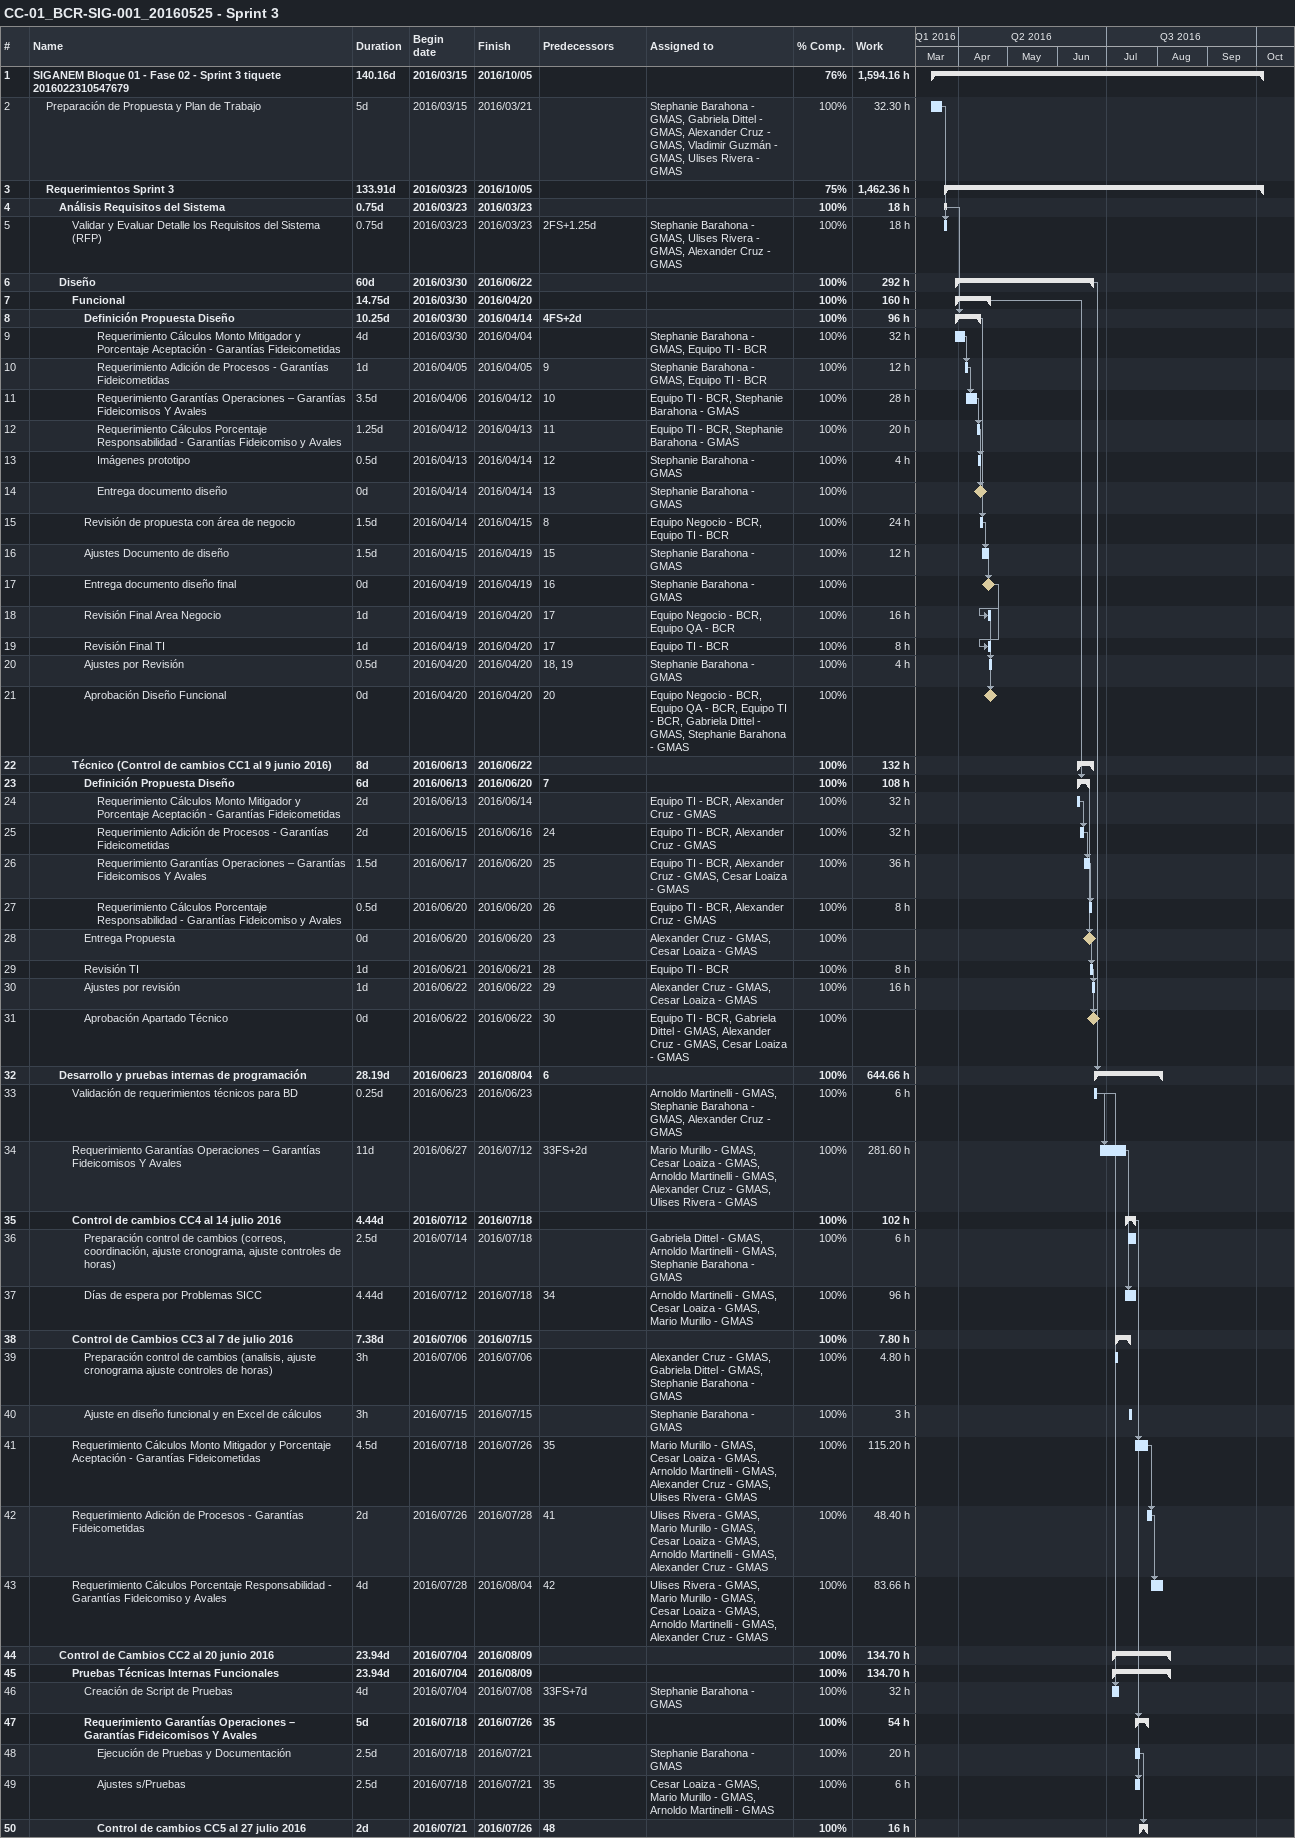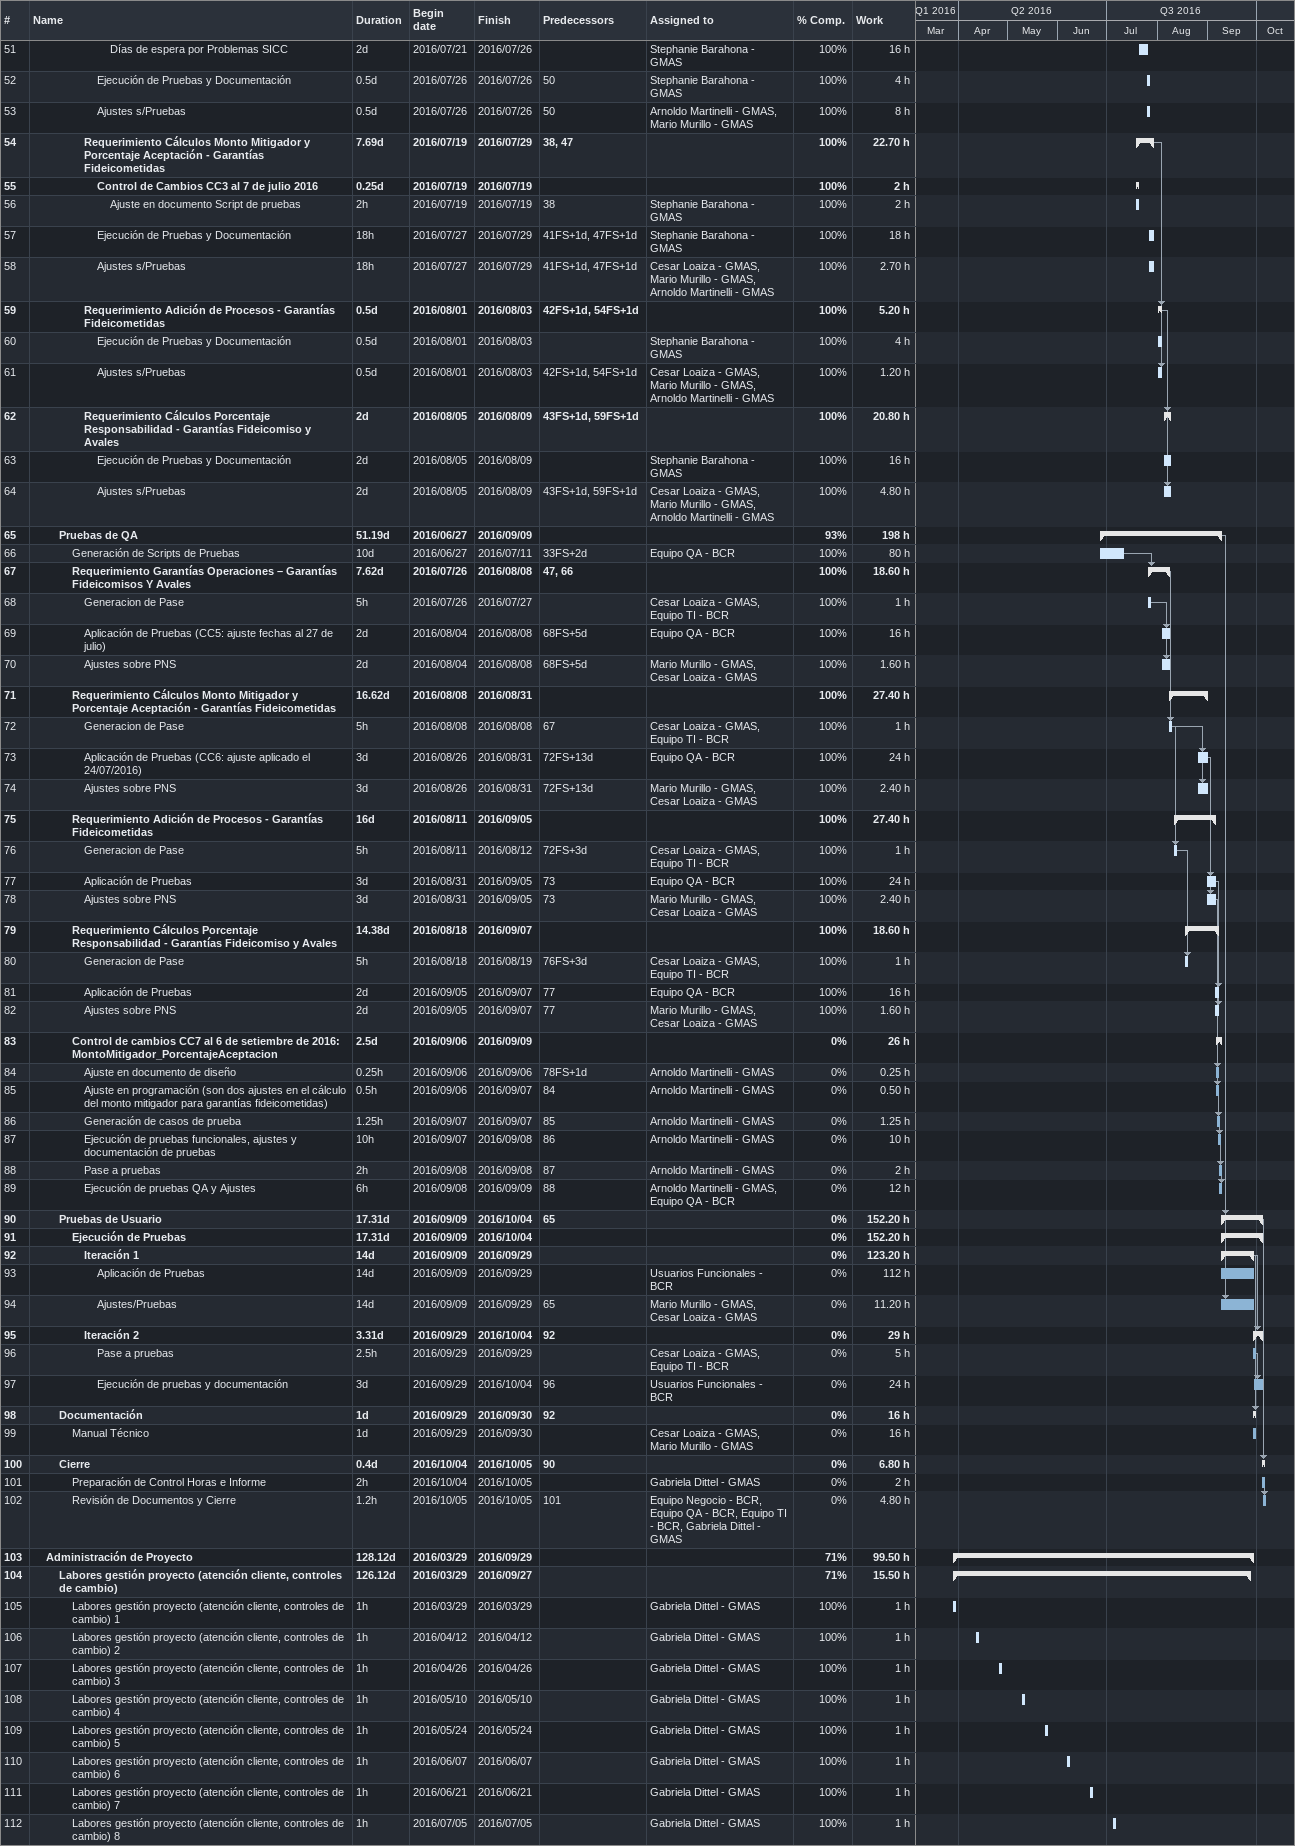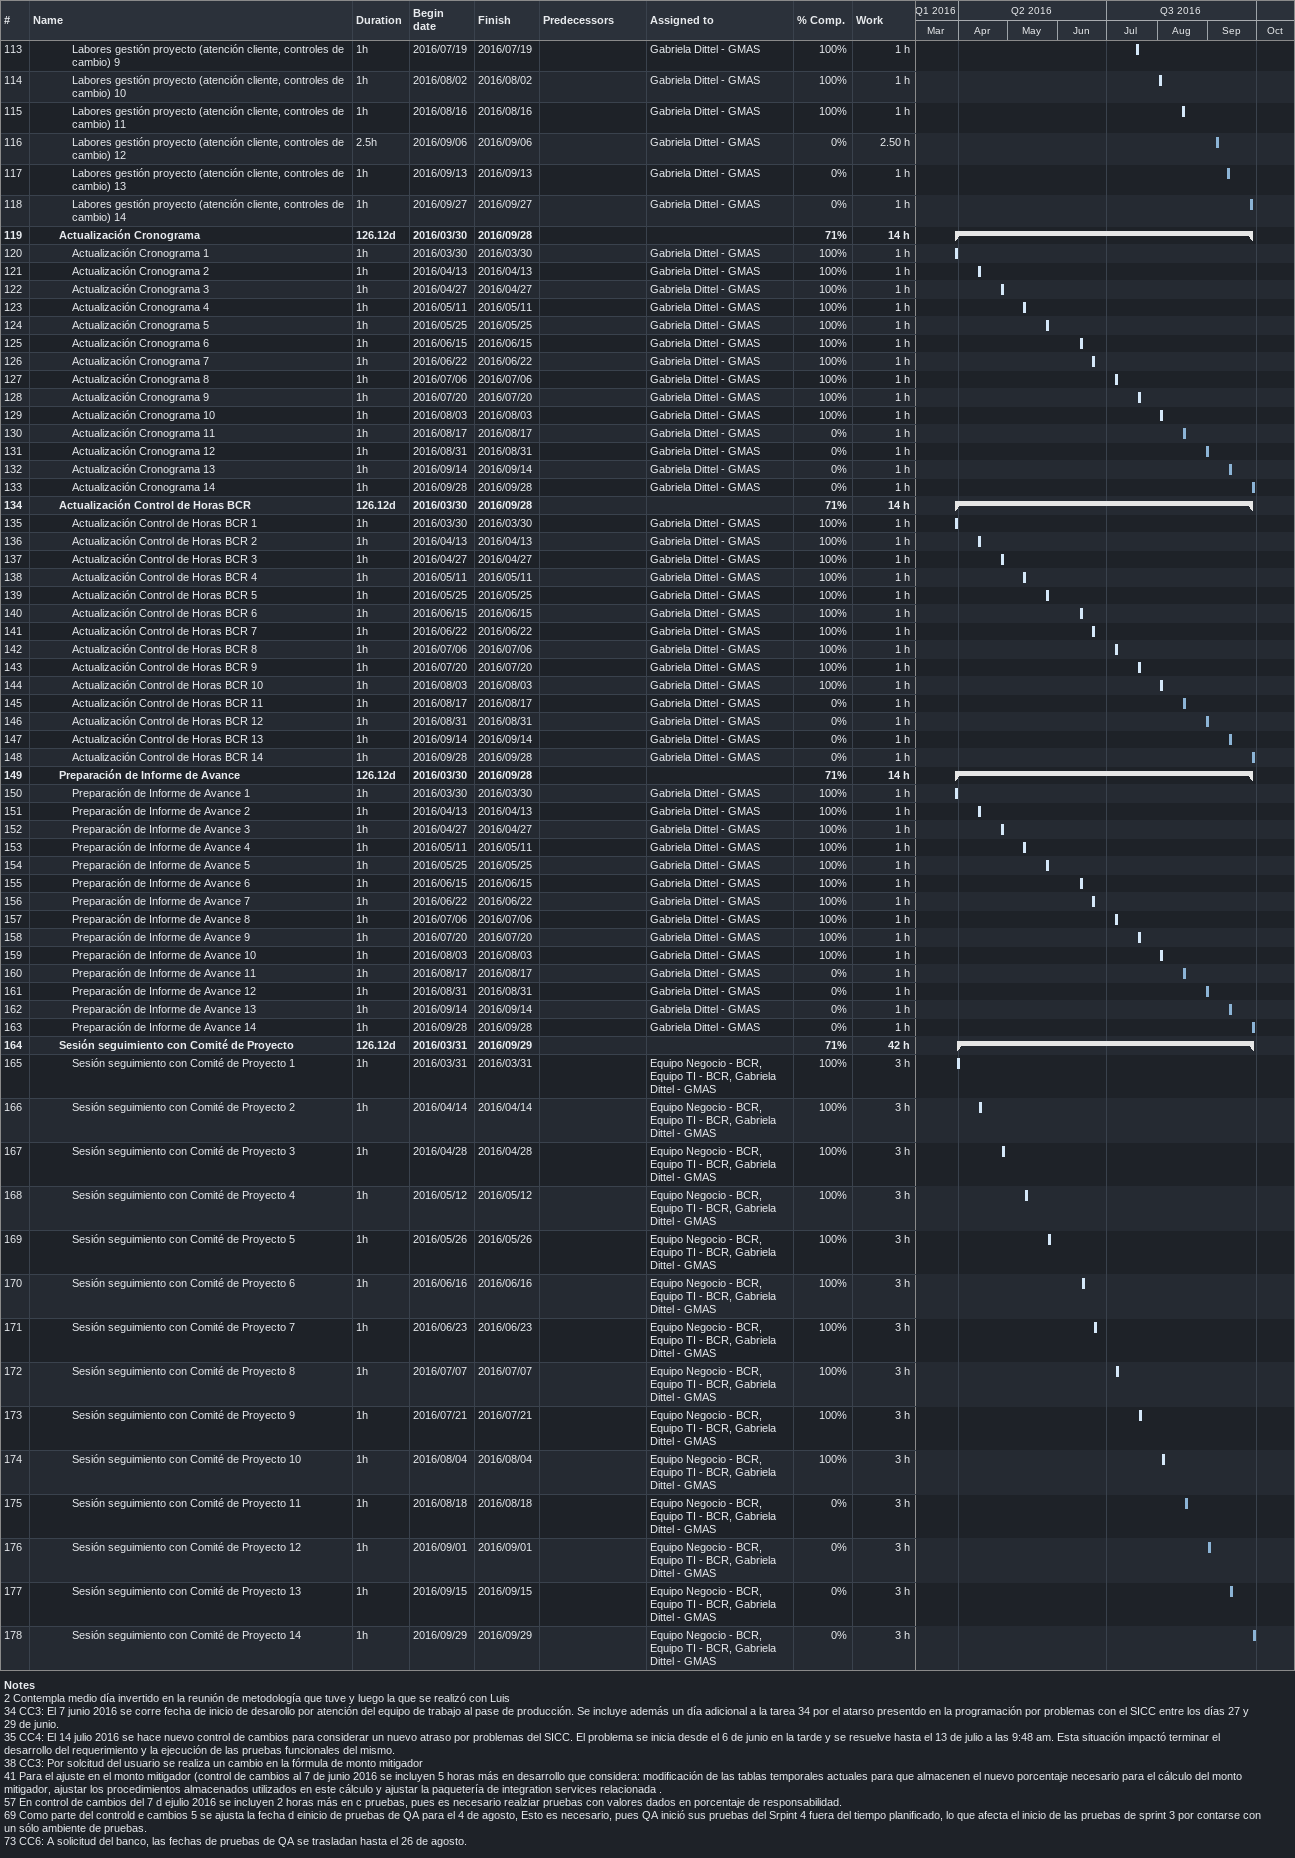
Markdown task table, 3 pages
CC-01_BCR-SIG-001_20160525 - Sprint 3

| ID | Level | Task | Duration | Start | Finish | Predecessors | Resources | % complete | Work (h) |
|---|---|---|---|---|---|---|---|---|---|
| 1 | 1 | **SIGANEM Bloque 01 - Fase 02 - Sprint 3 tiquete 2016022310547679** | 140.16d | 2016-03-15 | 2016-10-05 |  |  | 76 | 1594.16 |
| 2 | 2 | Preparación de Propuesta y Plan de Trabajo | 5d | 2016-03-15 | 2016-03-21 |  | Stephanie Barahona - GMAS, Gabriela Dittel - GMAS, Alexander Cruz - GMAS, Vladimir Guzmán - GMAS, Ulises Rivera - GMAS | 100 | 32.30 |
| 3 | 2 | **Requerimientos Sprint 3** | 133.91d | 2016-03-23 | 2016-10-05 |  |  | 75 | 1462.36 |
| 4 | 3 | **Análisis Requisitos del Sistema** | 0.75d | 2016-03-23 | 2016-03-23 |  |  | 100 | 18 |
| 5 | 4 | Validar y Evaluar Detalle los Requisitos del Sistema (RFP) | 0.75d | 2016-03-23 | 2016-03-23 | 2FS+1.25d | Stephanie Barahona - GMAS, Ulises Rivera - GMAS, Alexander Cruz - GMAS | 100 | 18 |
| 6 | 3 | **Diseño** | 60d | 2016-03-30 | 2016-06-22 |  |  | 100 | 292 |
| 7 | 4 | **Funcional** | 14.75d | 2016-03-30 | 2016-04-20 |  |  | 100 | 160 |
| 8 | 5 | **Definición Propuesta Diseño** | 10.25d | 2016-03-30 | 2016-04-14 | 4FS+2d |  | 100 | 96 |
| 9 | 6 | Requerimiento Cálculos Monto Mitigador y Porcentaje Aceptación - Garantías Fideicometidas | 4d | 2016-03-30 | 2016-04-04 |  | Stephanie Barahona - GMAS, Equipo TI - BCR | 100 | 32 |
| 10 | 6 | Requerimiento Adición de Procesos - Garantías Fideicometidas | 1d | 2016-04-05 | 2016-04-05 | 9 | Stephanie Barahona - GMAS, Equipo TI - BCR | 100 | 12 |
| 11 | 6 | Requerimiento Garantías Operaciones – Garantías Fideicomisos Y Avales | 3.5d | 2016-04-06 | 2016-04-12 | 10 | Equipo TI - BCR, Stephanie Barahona - GMAS | 100 | 28 |
| 12 | 6 | Requerimiento Cálculos Porcentaje Responsabilidad - Garantías Fideicomiso y Avales | 1.25d | 2016-04-12 | 2016-04-13 | 11 | Equipo TI - BCR, Stephanie Barahona - GMAS | 100 | 20 |
| 13 | 6 | Imágenes prototipo | 0.5d | 2016-04-13 | 2016-04-14 | 12 | Stephanie Barahona - GMAS | 100 | 4 |
| 14 | 6 | Entrega documento diseño | 0d | 2016-04-14 | 2016-04-14 | 13 | Stephanie Barahona - GMAS | 100 |  |
| 15 | 5 | Revisión de propuesta con área de negocio | 1.5d | 2016-04-14 | 2016-04-15 | 8 | Equipo Negocio - BCR, Equipo TI - BCR | 100 | 24 |
| 16 | 5 | Ajustes Documento de diseño | 1.5d | 2016-04-15 | 2016-04-19 | 15 | Stephanie Barahona - GMAS | 100 | 12 |
| 17 | 5 | Entrega documento diseño final | 0d | 2016-04-19 | 2016-04-19 | 16 | Stephanie Barahona - GMAS | 100 |  |
| 18 | 5 | Revisión Final Area Negocio | 1d | 2016-04-19 | 2016-04-20 | 17 | Equipo Negocio - BCR, Equipo QA - BCR | 100 | 16 |
| 19 | 5 | Revisión Final TI | 1d | 2016-04-19 | 2016-04-20 | 17 | Equipo TI - BCR | 100 | 8 |
| 20 | 5 | Ajustes por Revisión | 0.5d | 2016-04-20 | 2016-04-20 | 18, 19 | Stephanie Barahona - GMAS | 100 | 4 |
| 21 | 5 | Aprobación Diseño Funcional | 0d | 2016-04-20 | 2016-04-20 | 20 | Equipo Negocio - BCR, Equipo QA - BCR, Equipo TI - BCR, Gabriela Dittel - GMAS, Stephanie Barahona - GMAS | 100 |  |
| 22 | 4 | **Técnico (Control de cambios CC1 al 9 junio 2016)** | 8d | 2016-06-13 | 2016-06-22 |  |  | 100 | 132 |
| 23 | 5 | **Definición Propuesta Diseño** | 6d | 2016-06-13 | 2016-06-20 | 7 |  | 100 | 108 |
| 24 | 6 | Requerimiento Cálculos Monto Mitigador y Porcentaje Aceptación - Garantías Fideicometidas | 2d | 2016-06-13 | 2016-06-14 |  | Equipo TI - BCR, Alexander Cruz - GMAS | 100 | 32 |
| 25 | 6 | Requerimiento Adición de Procesos - Garantías Fideicometidas | 2d | 2016-06-15 | 2016-06-16 | 24 | Equipo TI - BCR, Alexander Cruz - GMAS | 100 | 32 |
| 26 | 6 | Requerimiento Garantías Operaciones – Garantías Fideicomisos Y Avales | 1.5d | 2016-06-17 | 2016-06-20 | 25 | Equipo TI - BCR, Alexander Cruz - GMAS, Cesar Loaiza - GMAS | 100 | 36 |
| 27 | 6 | Requerimiento Cálculos Porcentaje Responsabilidad - Garantías Fideicomiso y Avales | 0.5d | 2016-06-20 | 2016-06-20 | 26 | Equipo TI - BCR, Alexander Cruz - GMAS | 100 | 8 |
| 28 | 5 | Entrega Propuesta | 0d | 2016-06-20 | 2016-06-20 | 23 | Alexander Cruz - GMAS, Cesar Loaiza - GMAS | 100 |  |
| 29 | 5 | Revisión TI | 1d | 2016-06-21 | 2016-06-21 | 28 | Equipo TI - BCR | 100 | 8 |
| 30 | 5 | Ajustes por revisión | 1d | 2016-06-22 | 2016-06-22 | 29 | Alexander Cruz - GMAS, Cesar Loaiza - GMAS | 100 | 16 |
| 31 | 5 | Aprobación Apartado Técnico | 0d | 2016-06-22 | 2016-06-22 | 30 | Equipo TI - BCR, Gabriela Dittel - GMAS, Alexander Cruz - GMAS, Cesar Loaiza - GMAS | 100 |  |
| 32 | 3 | **Desarrollo y pruebas internas de programación** | 28.19d | 2016-06-23 | 2016-08-04 | 6 |  | 100 | 644.66 |
| 33 | 4 | Validación de requerimientos técnicos para BD | 0.25d | 2016-06-23 | 2016-06-23 |  | Arnoldo Martinelli - GMAS, Stephanie Barahona - GMAS, Alexander Cruz - GMAS | 100 | 6 |
| 34 | 4 | Requerimiento Garantías Operaciones – Garantías Fideicomisos Y Avales | 11d | 2016-06-27 | 2016-07-12 | 33FS+2d | Mario Murillo - GMAS, Cesar Loaiza - GMAS, Arnoldo Martinelli - GMAS, Alexander Cruz - GMAS, Ulises Rivera - GMAS | 100 | 281.60 |
| 35 | 4 | **Control de cambios CC4 al 14 julio 2016** | 4.44d | 2016-07-12 | 2016-07-18 |  |  | 100 | 102 |
| 36 | 5 | Preparación control de cambios (correos, coordinación, ajuste cronograma, ajuste controles de horas) | 2.5d | 2016-07-14 | 2016-07-18 |  | Gabriela Dittel - GMAS, Arnoldo Martinelli - GMAS, Stephanie Barahona - GMAS | 100 | 6 |
| 37 | 5 | Días de espera por Problemas SICC | 4.44d | 2016-07-12 | 2016-07-18 | 34 | Arnoldo Martinelli - GMAS, Cesar Loaiza - GMAS, Mario Murillo - GMAS | 100 | 96 |
| 38 | 4 | **Control de Cambios CC3 al 7 de julio 2016** | 7.38d | 2016-07-06 | 2016-07-15 |  |  | 100 | 7.80 |
| 39 | 5 | Preparación control de cambios (analisis, ajuste cronograma ajuste controles de horas) | 3h | 2016-07-06 | 2016-07-06 |  | Alexander Cruz - GMAS, Gabriela Dittel - GMAS, Stephanie Barahona - GMAS | 100 | 4.80 |
| 40 | 5 | Ajuste en diseño funcional y en Excel de cálculos | 3h | 2016-07-15 | 2016-07-15 |  | Stephanie Barahona - GMAS | 100 | 3 |
| 41 | 4 | Requerimiento Cálculos Monto Mitigador y Porcentaje Aceptación - Garantías Fideicometidas | 4.5d | 2016-07-18 | 2016-07-26 | 35 | Mario Murillo - GMAS, Cesar Loaiza - GMAS, Arnoldo Martinelli - GMAS, Alexander Cruz - GMAS, Ulises Rivera - GMAS | 100 | 115.20 |
| 42 | 4 | Requerimiento Adición de Procesos - Garantías Fideicometidas | 2d | 2016-07-26 | 2016-07-28 | 41 | Ulises Rivera - GMAS, Mario Murillo - GMAS, Cesar Loaiza - GMAS, Arnoldo Martinelli - GMAS, Alexander Cruz - GMAS | 100 | 48.40 |
| 43 | 4 | Requerimiento Cálculos Porcentaje Responsabilidad - Garantías Fideicomiso y Avales | 4d | 2016-07-28 | 2016-08-04 | 42 | Ulises Rivera - GMAS, Mario Murillo - GMAS, Cesar Loaiza - GMAS, Arnoldo Martinelli - GMAS, Alexander Cruz - GMAS | 100 | 83.66 |
| 44 | 3 | **Control de Cambios CC2 al 20 junio 2016** | 23.94d | 2016-07-04 | 2016-08-09 |  |  | 100 | 134.70 |
| 45 | 4 | **Pruebas Técnicas Internas Funcionales** | 23.94d | 2016-07-04 | 2016-08-09 |  |  | 100 | 134.70 |
| 46 | 5 | Creación de Script de Pruebas | 4d | 2016-07-04 | 2016-07-08 | 33FS+7d | Stephanie Barahona - GMAS | 100 | 32 |
| 47 | 5 | **Requerimiento Garantías Operaciones – Garantías Fideicomisos Y Avales** | 5d | 2016-07-18 | 2016-07-26 | 35 |  | 100 | 54 |
| 48 | 6 | Ejecución de Pruebas y Documentación | 2.5d | 2016-07-18 | 2016-07-21 |  | Stephanie Barahona - GMAS | 100 | 20 |
| 49 | 6 | Ajustes s/Pruebas | 2.5d | 2016-07-18 | 2016-07-21 | 35 | Cesar Loaiza - GMAS, Mario Murillo - GMAS, Arnoldo Martinelli - GMAS | 100 | 6 |
| 50 | 6 | **Control de cambios CC5 al 27 julio 2016** | 2d | 2016-07-21 | 2016-07-26 | 48 |  | 100 | 16 |
| 51 | 7 | Días de espera por Problemas SICC | 2d | 2016-07-21 | 2016-07-26 |  | Stephanie Barahona - GMAS | 100 | 16 |
| 52 | 6 | Ejecución de Pruebas y Documentación | 0.5d | 2016-07-26 | 2016-07-26 | 50 | Stephanie Barahona - GMAS | 100 | 4 |
| 53 | 6 | Ajustes s/Pruebas | 0.5d | 2016-07-26 | 2016-07-26 | 50 | Arnoldo Martinelli - GMAS, Mario Murillo - GMAS | 100 | 8 |
| 54 | 5 | **Requerimiento Cálculos Monto Mitigador y Porcentaje Aceptación - Garantías Fideicometidas** | 7.69d | 2016-07-19 | 2016-07-29 | 38, 47 |  | 100 | 22.70 |
| 55 | 6 | **Control de Cambios CC3 al 7 de julio 2016** | 0.25d | 2016-07-19 | 2016-07-19 |  |  | 100 | 2 |
| 56 | 7 | Ajuste en documento Script de pruebas | 2h | 2016-07-19 | 2016-07-19 | 38 | Stephanie Barahona - GMAS | 100 | 2 |
| 57 | 6 | Ejecución de Pruebas y Documentación | 18h | 2016-07-27 | 2016-07-29 | 41FS+1d, 47FS+1d | Stephanie Barahona - GMAS | 100 | 18 |
| 58 | 6 | Ajustes s/Pruebas | 18h | 2016-07-27 | 2016-07-29 | 41FS+1d, 47FS+1d | Cesar Loaiza - GMAS, Mario Murillo - GMAS, Arnoldo Martinelli - GMAS | 100 | 2.70 |
| 59 | 5 | **Requerimiento Adición de Procesos - Garantías Fideicometidas** | 0.5d | 2016-08-01 | 2016-08-03 | 42FS+1d, 54FS+1d |  | 100 | 5.20 |
| 60 | 6 | Ejecución de Pruebas y Documentación | 0.5d | 2016-08-01 | 2016-08-03 |  | Stephanie Barahona - GMAS | 100 | 4 |
| 61 | 6 | Ajustes s/Pruebas | 0.5d | 2016-08-01 | 2016-08-03 | 42FS+1d, 54FS+1d | Cesar Loaiza - GMAS, Mario Murillo - GMAS, Arnoldo Martinelli - GMAS | 100 | 1.20 |
| 62 | 5 | **Requerimiento Cálculos Porcentaje Responsabilidad - Garantías Fideicomiso y Avales** | 2d | 2016-08-05 | 2016-08-09 | 43FS+1d, 59FS+1d |  | 100 | 20.80 |
| 63 | 6 | Ejecución de Pruebas y Documentación | 2d | 2016-08-05 | 2016-08-09 |  | Stephanie Barahona - GMAS | 100 | 16 |
| 64 | 6 | Ajustes s/Pruebas | 2d | 2016-08-05 | 2016-08-09 | 43FS+1d, 59FS+1d | Cesar Loaiza - GMAS, Mario Murillo - GMAS, Arnoldo Martinelli - GMAS | 100 | 4.80 |
| 65 | 3 | **Pruebas de QA** | 51.19d | 2016-06-27 | 2016-09-09 |  |  | 93 | 198 |
| 66 | 4 | Generación de Scripts de Pruebas | 10d | 2016-06-27 | 2016-07-11 | 33FS+2d | Equipo QA - BCR | 100 | 80 |
| 67 | 4 | **Requerimiento Garantías Operaciones – Garantías Fideicomisos Y Avales** | 7.62d | 2016-07-26 | 2016-08-08 | 47, 66 |  | 100 | 18.60 |
| 68 | 5 | Generacion de Pase | 5h | 2016-07-26 | 2016-07-27 |  | Cesar Loaiza - GMAS, Equipo TI - BCR | 100 | 1 |
| 69 | 5 | Aplicación de Pruebas (CC5: ajuste fechas al 27 de julio) | 2d | 2016-08-04 | 2016-08-08 | 68FS+5d | Equipo QA - BCR | 100 | 16 |
| 70 | 5 | Ajustes sobre PNS | 2d | 2016-08-04 | 2016-08-08 | 68FS+5d | Mario Murillo - GMAS, Cesar Loaiza - GMAS | 100 | 1.60 |
| 71 | 4 | **Requerimiento Cálculos Monto Mitigador y Porcentaje Aceptación - Garantías Fideicometidas** | 16.62d | 2016-08-08 | 2016-08-31 |  |  | 100 | 27.40 |
| 72 | 5 | Generacion de Pase | 5h | 2016-08-08 | 2016-08-08 | 67 | Cesar Loaiza - GMAS, Equipo TI - BCR | 100 | 1 |
| 73 | 5 | Aplicación de Pruebas (CC6: ajuste aplicado el 24/07/2016) | 3d | 2016-08-26 | 2016-08-31 | 72FS+13d | Equipo QA - BCR | 100 | 24 |
| 74 | 5 | Ajustes sobre PNS | 3d | 2016-08-26 | 2016-08-31 | 72FS+13d | Mario Murillo - GMAS, Cesar Loaiza - GMAS | 100 | 2.40 |
| 75 | 4 | **Requerimiento Adición de Procesos - Garantías Fideicometidas** | 16d | 2016-08-11 | 2016-09-05 |  |  | 100 | 27.40 |
| 76 | 5 | Generacion de Pase | 5h | 2016-08-11 | 2016-08-12 | 72FS+3d | Cesar Loaiza - GMAS, Equipo TI - BCR | 100 | 1 |
| 77 | 5 | Aplicación de Pruebas | 3d | 2016-08-31 | 2016-09-05 | 73 | Equipo QA - BCR | 100 | 24 |
| 78 | 5 | Ajustes sobre PNS | 3d | 2016-08-31 | 2016-09-05 | 73 | Mario Murillo - GMAS, Cesar Loaiza - GMAS | 100 | 2.40 |
| 79 | 4 | **Requerimiento Cálculos Porcentaje Responsabilidad - Garantías Fideicomiso y Avales** | 14.38d | 2016-08-18 | 2016-09-07 |  |  | 100 | 18.60 |
| 80 | 5 | Generacion de Pase | 5h | 2016-08-18 | 2016-08-19 | 76FS+3d | Cesar Loaiza - GMAS, Equipo TI - BCR | 100 | 1 |
| 81 | 5 | Aplicación de Pruebas | 2d | 2016-09-05 | 2016-09-07 | 77 | Equipo QA - BCR | 100 | 16 |
| 82 | 5 | Ajustes sobre PNS | 2d | 2016-09-05 | 2016-09-07 | 77 | Mario Murillo - GMAS, Cesar Loaiza - GMAS | 100 | 1.60 |
| 83 | 4 | **Control de cambios CC7 al 6 de setiembre de 2016: MontoMitigador_PorcentajeAceptacion** | 2.5d | 2016-09-06 | 2016-09-09 |  |  | 0 | 26 |
| 84 | 5 | Ajuste en documento de diseño | 0.25h | 2016-09-06 | 2016-09-06 | 78FS+1d | Arnoldo Martinelli - GMAS | 0 | 0.25 |
| 85 | 5 | Ajuste en programación (son dos ajustes en el cálculo del monto mitigador para garantías fideicometidas) | 0.5h | 2016-09-06 | 2016-09-07 | 84 | Arnoldo Martinelli - GMAS | 0 | 0.50 |
| 86 | 5 | Generación de casos de prueba | 1.25h | 2016-09-07 | 2016-09-07 | 85 | Arnoldo Martinelli - GMAS | 0 | 1.25 |
| 87 | 5 | Ejecución de pruebas funcionales, ajustes y documentación de pruebas | 10h | 2016-09-07 | 2016-09-08 | 86 | Arnoldo Martinelli - GMAS | 0 | 10 |
| 88 | 5 | Pase a pruebas | 2h | 2016-09-08 | 2016-09-08 | 87 | Arnoldo Martinelli - GMAS | 0 | 2 |
| 89 | 5 | Ejecución de pruebas QA y Ajustes | 6h | 2016-09-08 | 2016-09-09 | 88 | Arnoldo Martinelli - GMAS, Equipo QA - BCR | 0 | 12 |
| 90 | 3 | **Pruebas de Usuario** | 17.31d | 2016-09-09 | 2016-10-04 | 65 |  | 0 | 152.20 |
| 91 | 4 | **Ejecución de Pruebas** | 17.31d | 2016-09-09 | 2016-10-04 |  |  | 0 | 152.20 |
| 92 | 5 | **Iteración 1** | 14d | 2016-09-09 | 2016-09-29 |  |  | 0 | 123.20 |
| 93 | 6 | Aplicación de Pruebas | 14d | 2016-09-09 | 2016-09-29 |  | Usuarios Funcionales - BCR | 0 | 112 |
| 94 | 6 | Ajustes/Pruebas | 14d | 2016-09-09 | 2016-09-29 | 65 | Mario Murillo - GMAS, Cesar Loaiza - GMAS | 0 | 11.20 |
| 95 | 5 | **Iteración 2** | 3.31d | 2016-09-29 | 2016-10-04 | 92 |  | 0 | 29 |
| 96 | 6 | Pase a pruebas | 2.5h | 2016-09-29 | 2016-09-29 |  | Cesar Loaiza - GMAS, Equipo TI - BCR | 0 | 5 |
| 97 | 6 | Ejecución de pruebas y documentación | 3d | 2016-09-29 | 2016-10-04 | 96 | Usuarios Funcionales - BCR | 0 | 24 |
| 98 | 3 | **Documentación** | 1d | 2016-09-29 | 2016-09-30 | 92 |  | 0 | 16 |
| 99 | 4 | Manual Técnico | 1d | 2016-09-29 | 2016-09-30 |  | Cesar Loaiza - GMAS, Mario Murillo - GMAS | 0 | 16 |
| 100 | 3 | **Cierre** | 0.4d | 2016-10-04 | 2016-10-05 | 90 |  | 0 | 6.80 |
| 101 | 4 | Preparación de Control Horas e Informe | 2h | 2016-10-04 | 2016-10-05 |  | Gabriela Dittel - GMAS | 0 | 2 |
| 102 | 4 | Revisión de Documentos y Cierre | 1.2h | 2016-10-05 | 2016-10-05 | 101 | Equipo Negocio - BCR, Equipo QA - BCR, Equipo TI - BCR, Gabriela Dittel - GMAS | 0 | 4.80 |
| 103 | 2 | **Administración de Proyecto** | 128.12d | 2016-03-29 | 2016-09-29 |  |  | 71 | 99.50 |
| 104 | 3 | **Labores gestión proyecto (atención cliente, controles de cambio)** | 126.12d | 2016-03-29 | 2016-09-27 |  |  | 71 | 15.50 |
| 105 | 4 | Labores gestión proyecto (atención cliente, controles de cambio) 1 | 1h | 2016-03-29 | 2016-03-29 |  | Gabriela Dittel - GMAS | 100 | 1 |
| 106 | 4 | Labores gestión proyecto (atención cliente, controles de cambio) 2 | 1h | 2016-04-12 | 2016-04-12 |  | Gabriela Dittel - GMAS | 100 | 1 |
| 107 | 4 | Labores gestión proyecto (atención cliente, controles de cambio) 3 | 1h | 2016-04-26 | 2016-04-26 |  | Gabriela Dittel - GMAS | 100 | 1 |
| 108 | 4 | Labores gestión proyecto (atención cliente, controles de cambio) 4 | 1h | 2016-05-10 | 2016-05-10 |  | Gabriela Dittel - GMAS | 100 | 1 |
| 109 | 4 | Labores gestión proyecto (atención cliente, controles de cambio) 5 | 1h | 2016-05-24 | 2016-05-24 |  | Gabriela Dittel - GMAS | 100 | 1 |
| 110 | 4 | Labores gestión proyecto (atención cliente, controles de cambio) 6 | 1h | 2016-06-07 | 2016-06-07 |  | Gabriela Dittel - GMAS | 100 | 1 |
| 111 | 4 | Labores gestión proyecto (atención cliente, controles de cambio) 7 | 1h | 2016-06-21 | 2016-06-21 |  | Gabriela Dittel - GMAS | 100 | 1 |
| 112 | 4 | Labores gestión proyecto (atención cliente, controles de cambio) 8 | 1h | 2016-07-05 | 2016-07-05 |  | Gabriela Dittel - GMAS | 100 | 1 |
| 113 | 4 | Labores gestión proyecto (atención cliente, controles de cambio) 9 | 1h | 2016-07-19 | 2016-07-19 |  | Gabriela Dittel - GMAS | 100 | 1 |
| 114 | 4 | Labores gestión proyecto (atención cliente, controles de cambio) 10 | 1h | 2016-08-02 | 2016-08-02 |  | Gabriela Dittel - GMAS | 100 | 1 |
| 115 | 4 | Labores gestión proyecto (atención cliente, controles de cambio) 11 | 1h | 2016-08-16 | 2016-08-16 |  | Gabriela Dittel - GMAS | 100 | 1 |
| 116 | 4 | Labores gestión proyecto (atención cliente, controles de cambio) 12 | 2.5h | 2016-09-06 | 2016-09-06 |  | Gabriela Dittel - GMAS | 0 | 2.50 |
| 117 | 4 | Labores gestión proyecto (atención cliente, controles de cambio) 13 | 1h | 2016-09-13 | 2016-09-13 |  | Gabriela Dittel - GMAS | 0 | 1 |
| 118 | 4 | Labores gestión proyecto (atención cliente, controles de cambio) 14 | 1h | 2016-09-27 | 2016-09-27 |  | Gabriela Dittel - GMAS | 0 | 1 |
| 119 | 3 | **Actualización Cronograma** | 126.12d | 2016-03-30 | 2016-09-28 |  |  | 71 | 14 |
| 120 | 4 | Actualización Cronograma 1 | 1h | 2016-03-30 | 2016-03-30 |  | Gabriela Dittel - GMAS | 100 | 1 |
| 121 | 4 | Actualización Cronograma 2 | 1h | 2016-04-13 | 2016-04-13 |  | Gabriela Dittel - GMAS | 100 | 1 |
| 122 | 4 | Actualización Cronograma 3 | 1h | 2016-04-27 | 2016-04-27 |  | Gabriela Dittel - GMAS | 100 | 1 |
| 123 | 4 | Actualización Cronograma 4 | 1h | 2016-05-11 | 2016-05-11 |  | Gabriela Dittel - GMAS | 100 | 1 |
| 124 | 4 | Actualización Cronograma 5 | 1h | 2016-05-25 | 2016-05-25 |  | Gabriela Dittel - GMAS | 100 | 1 |
| 125 | 4 | Actualización Cronograma 6 | 1h | 2016-06-15 | 2016-06-15 |  | Gabriela Dittel - GMAS | 100 | 1 |
| 126 | 4 | Actualización Cronograma 7 | 1h | 2016-06-22 | 2016-06-22 |  | Gabriela Dittel - GMAS | 100 | 1 |
| 127 | 4 | Actualización Cronograma 8 | 1h | 2016-07-06 | 2016-07-06 |  | Gabriela Dittel - GMAS | 100 | 1 |
| 128 | 4 | Actualización Cronograma 9 | 1h | 2016-07-20 | 2016-07-20 |  | Gabriela Dittel - GMAS | 100 | 1 |
| 129 | 4 | Actualización Cronograma 10 | 1h | 2016-08-03 | 2016-08-03 |  | Gabriela Dittel - GMAS | 100 | 1 |
| 130 | 4 | Actualización Cronograma 11 | 1h | 2016-08-17 | 2016-08-17 |  | Gabriela Dittel - GMAS | 0 | 1 |
| 131 | 4 | Actualización Cronograma 12 | 1h | 2016-08-31 | 2016-08-31 |  | Gabriela Dittel - GMAS | 0 | 1 |
| 132 | 4 | Actualización Cronograma 13 | 1h | 2016-09-14 | 2016-09-14 |  | Gabriela Dittel - GMAS | 0 | 1 |
| 133 | 4 | Actualización Cronograma 14 | 1h | 2016-09-28 | 2016-09-28 |  | Gabriela Dittel - GMAS | 0 | 1 |
| 134 | 3 | **Actualización Control de Horas BCR** | 126.12d | 2016-03-30 | 2016-09-28 |  |  | 71 | 14 |
| 135 | 4 | Actualización Control de Horas BCR 1 | 1h | 2016-03-30 | 2016-03-30 |  | Gabriela Dittel - GMAS | 100 | 1 |
| 136 | 4 | Actualización Control de Horas BCR 2 | 1h | 2016-04-13 | 2016-04-13 |  | Gabriela Dittel - GMAS | 100 | 1 |
| 137 | 4 | Actualización Control de Horas BCR 3 | 1h | 2016-04-27 | 2016-04-27 |  | Gabriela Dittel - GMAS | 100 | 1 |
| 138 | 4 | Actualización Control de Horas BCR 4 | 1h | 2016-05-11 | 2016-05-11 |  | Gabriela Dittel - GMAS | 100 | 1 |
| 139 | 4 | Actualización Control de Horas BCR 5 | 1h | 2016-05-25 | 2016-05-25 |  | Gabriela Dittel - GMAS | 100 | 1 |
| 140 | 4 | Actualización Control de Horas BCR 6 | 1h | 2016-06-15 | 2016-06-15 |  | Gabriela Dittel - GMAS | 100 | 1 |
| 141 | 4 | Actualización Control de Horas BCR 7 | 1h | 2016-06-22 | 2016-06-22 |  | Gabriela Dittel - GMAS | 100 | 1 |
| 142 | 4 | Actualización Control de Horas BCR 8 | 1h | 2016-07-06 | 2016-07-06 |  | Gabriela Dittel - GMAS | 100 | 1 |
| 143 | 4 | Actualización Control de Horas BCR 9 | 1h | 2016-07-20 | 2016-07-20 |  | Gabriela Dittel - GMAS | 100 | 1 |
| 144 | 4 | Actualización Control de Horas BCR 10 | 1h | 2016-08-03 | 2016-08-03 |  | Gabriela Dittel - GMAS | 100 | 1 |
| 145 | 4 | Actualización Control de Horas BCR 11 | 1h | 2016-08-17 | 2016-08-17 |  | Gabriela Dittel - GMAS | 0 | 1 |
| 146 | 4 | Actualización Control de Horas BCR 12 | 1h | 2016-08-31 | 2016-08-31 |  | Gabriela Dittel - GMAS | 0 | 1 |
| 147 | 4 | Actualización Control de Horas BCR 13 | 1h | 2016-09-14 | 2016-09-14 |  | Gabriela Dittel - GMAS | 0 | 1 |
| 148 | 4 | Actualización Control de Horas BCR 14 | 1h | 2016-09-28 | 2016-09-28 |  | Gabriela Dittel - GMAS | 0 | 1 |
| 149 | 3 | **Preparación de Informe de Avance** | 126.12d | 2016-03-30 | 2016-09-28 |  |  | 71 | 14 |
| 150 | 4 | Preparación de Informe de Avance 1 | 1h | 2016-03-30 | 2016-03-30 |  | Gabriela Dittel - GMAS | 100 | 1 |
| 151 | 4 | Preparación de Informe de Avance 2 | 1h | 2016-04-13 | 2016-04-13 |  | Gabriela Dittel - GMAS | 100 | 1 |
| 152 | 4 | Preparación de Informe de Avance 3 | 1h | 2016-04-27 | 2016-04-27 |  | Gabriela Dittel - GMAS | 100 | 1 |
| 153 | 4 | Preparación de Informe de Avance 4 | 1h | 2016-05-11 | 2016-05-11 |  | Gabriela Dittel - GMAS | 100 | 1 |
| 154 | 4 | Preparación de Informe de Avance 5 | 1h | 2016-05-25 | 2016-05-25 |  | Gabriela Dittel - GMAS | 100 | 1 |
| 155 | 4 | Preparación de Informe de Avance 6 | 1h | 2016-06-15 | 2016-06-15 |  | Gabriela Dittel - GMAS | 100 | 1 |
| 156 | 4 | Preparación de Informe de Avance 7 | 1h | 2016-06-22 | 2016-06-22 |  | Gabriela Dittel - GMAS | 100 | 1 |
| 157 | 4 | Preparación de Informe de Avance 8 | 1h | 2016-07-06 | 2016-07-06 |  | Gabriela Dittel - GMAS | 100 | 1 |
| 158 | 4 | Preparación de Informe de Avance 9 | 1h | 2016-07-20 | 2016-07-20 |  | Gabriela Dittel - GMAS | 100 | 1 |
| 159 | 4 | Preparación de Informe de Avance 10 | 1h | 2016-08-03 | 2016-08-03 |  | Gabriela Dittel - GMAS | 100 | 1 |
| 160 | 4 | Preparación de Informe de Avance 11 | 1h | 2016-08-17 | 2016-08-17 |  | Gabriela Dittel - GMAS | 0 | 1 |
| 161 | 4 | Preparación de Informe de Avance 12 | 1h | 2016-08-31 | 2016-08-31 |  | Gabriela Dittel - GMAS | 0 | 1 |
| 162 | 4 | Preparación de Informe de Avance 13 | 1h | 2016-09-14 | 2016-09-14 |  | Gabriela Dittel - GMAS | 0 | 1 |
| 163 | 4 | Preparación de Informe de Avance 14 | 1h | 2016-09-28 | 2016-09-28 |  | Gabriela Dittel - GMAS | 0 | 1 |
| 164 | 3 | **Sesión seguimiento con Comité de Proyecto** | 126.12d | 2016-03-31 | 2016-09-29 |  |  | 71 | 42 |
| 165 | 4 | Sesión seguimiento con Comité de Proyecto 1 | 1h | 2016-03-31 | 2016-03-31 |  | Equipo Negocio - BCR, Equipo TI - BCR, Gabriela Dittel - GMAS | 100 | 3 |
| 166 | 4 | Sesión seguimiento con Comité de Proyecto 2 | 1h | 2016-04-14 | 2016-04-14 |  | Equipo Negocio - BCR, Equipo TI - BCR, Gabriela Dittel - GMAS | 100 | 3 |
| 167 | 4 | Sesión seguimiento con Comité de Proyecto 3 | 1h | 2016-04-28 | 2016-04-28 |  | Equipo Negocio - BCR, Equipo TI - BCR, Gabriela Dittel - GMAS | 100 | 3 |
| 168 | 4 | Sesión seguimiento con Comité de Proyecto 4 | 1h | 2016-05-12 | 2016-05-12 |  | Equipo Negocio - BCR, Equipo TI - BCR, Gabriela Dittel - GMAS | 100 | 3 |
| 169 | 4 | Sesión seguimiento con Comité de Proyecto 5 | 1h | 2016-05-26 | 2016-05-26 |  | Equipo Negocio - BCR, Equipo TI - BCR, Gabriela Dittel - GMAS | 100 | 3 |
| 170 | 4 | Sesión seguimiento con Comité de Proyecto 6 | 1h | 2016-06-16 | 2016-06-16 |  | Equipo Negocio - BCR, Equipo TI - BCR, Gabriela Dittel - GMAS | 100 | 3 |
| 171 | 4 | Sesión seguimiento con Comité de Proyecto 7 | 1h | 2016-06-23 | 2016-06-23 |  | Equipo Negocio - BCR, Equipo TI - BCR, Gabriela Dittel - GMAS | 100 | 3 |
| 172 | 4 | Sesión seguimiento con Comité de Proyecto 8 | 1h | 2016-07-07 | 2016-07-07 |  | Equipo Negocio - BCR, Equipo TI - BCR, Gabriela Dittel - GMAS | 100 | 3 |
| 173 | 4 | Sesión seguimiento con Comité de Proyecto 9 | 1h | 2016-07-21 | 2016-07-21 |  | Equipo Negocio - BCR, Equipo TI - BCR, Gabriela Dittel - GMAS | 100 | 3 |
| 174 | 4 | Sesión seguimiento con Comité de Proyecto 10 | 1h | 2016-08-04 | 2016-08-04 |  | Equipo Negocio - BCR, Equipo TI - BCR, Gabriela Dittel - GMAS | 100 | 3 |
| 175 | 4 | Sesión seguimiento con Comité de Proyecto 11 | 1h | 2016-08-18 | 2016-08-18 |  | Equipo Negocio - BCR, Equipo TI - BCR, Gabriela Dittel - GMAS | 0 | 3 |
| 176 | 4 | Sesión seguimiento con Comité de Proyecto 12 | 1h | 2016-09-01 | 2016-09-01 |  | Equipo Negocio - BCR, Equipo TI - BCR, Gabriela Dittel - GMAS | 0 | 3 |
| 177 | 4 | Sesión seguimiento con Comité de Proyecto 13 | 1h | 2016-09-15 | 2016-09-15 |  | Equipo Negocio - BCR, Equipo TI - BCR, Gabriela Dittel - GMAS | 0 | 3 |
| 178 | 4 | Sesión seguimiento con Comité de Proyecto 14 | 1h | 2016-09-29 | 2016-09-29 |  | Equipo Negocio - BCR, Equipo TI - BCR, Gabriela Dittel - GMAS | 0 | 3 |

Notes
- 2: Contempla medio día invertido en la reunión de metodología que tuve y luego la que se realizó con Luis
- 34: CC3: El 7 junio 2016 se corre fecha de inicio de desarollo por atención del equipo de trabajo al pase de producción. Se incluye además un día adicional a la tarea 34 por el atarso presentdo en la programación por problemas con el SICC entre los días 27 y 29 de junio.
- 35: CC4: El 14 julio 2016 se hace nuevo control de cambios para considerar un nuevo atraso por problemas del SICC. El problema se inicia desde el 6 de junio en la tarde y se resuelve hasta el 13 de julio a las 9:48 am. Esta situación impactó terminar el desarrollo del requerimiento y la ejecución de las pruebas funcionales del mismo.
- 38: CC3: Por solcitud del usuario se realiza un cambio en la fórmula de monto mitigador
- 41: Para el ajuste en el monto mitigador (control de cambios al 7 de junio 2016 se incluyen 5 horas más en desarrollo que considera: modificación de las tablas temporales actuales para que almacenen el nuevo porcentaje necesario para el cálculo del monto mitigador, ajustar los procedimientos almacenados utilizados en este cálculo y ajustar la paquetería de integration services relacionada .
- 57: En control de cambios del 7 d ejulio 2016 se incluyen 2 horas más en c pruebas, pues es necesario realziar pruebas con valores dados en porcentaje de responsabilidad.
- 69: Como parte del controld e cambios 5 se ajusta la fecha d einicio de pruebas de QA para el 4 de agosto, Esto es necesario, pues QA inició sus pruebas del Srpint 4 fuera del tiempo planificado, lo que afecta el inicio de las pruebas de sprint 3 por contarse con un sólo ambiente de pruebas.
- 73: CC6: A solicitud del banco, las fechas de pruebas de QA se trasladan hasta el 26 de agosto.
